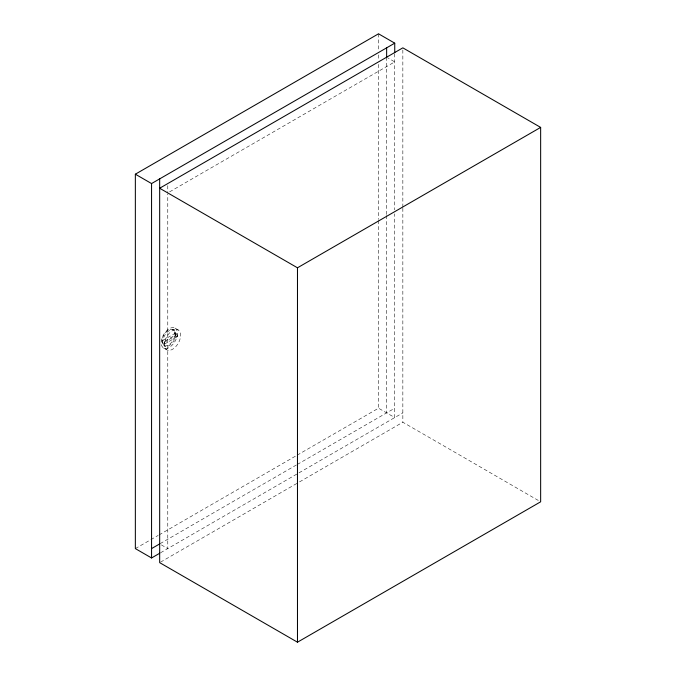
<?xml version="1.0" encoding="UTF-8"?>
<svg xmlns="http://www.w3.org/2000/svg" width="676" height="676" viewBox="0 0 676 676"><rect width="100%" height="100%" fill="white"/><g stroke="black" fill="none" stroke-linecap="round" stroke-linejoin="round"><path stroke-width="0.51" stroke-dasharray="3.38 2.54" d="M174.856 335.279L174.594 331.57A9.168 5.298 -60 0 0 167.978 330.42A9.168 5.298 -60 0 0 162.105 339.901L162.367 343.619A9.168 5.298 -60 0 0 168.983 344.768A9.168 5.298 -60 0 0 174.856 335.279L177.289 336.682C179.63 333.395 170.732 330.758 177.289 334.24M169.6 191.866L394.742 61.879L387.534 57.722M177.289 336.682L164.589 344.016L162.164 342.614L162.105 339.901L164.538 341.304L177.23 333.978M135.352 548.599L149.979 540.158M150.892 539.625L158.209 535.409M159.122 534.877L296.249 455.708M297.161 455.176L378.526 408.203L394.742 417.565L394.742 213.861M296.392 464.978L159.671 543.918L167.775 548.599L167.775 193.978M297.305 464.454L394.742 408.203M160.567 552.757L402.845 412.884M160.584 562.111L298.631 482.41M299.544 481.887L402.845 422.238L538.823 500.747M175.025 328.13A11.467 6.616 -60 0 1 171.391 345.892A11.467 6.616 -60 0 1 161.463 340.155A11.467 6.616 -60 0 1 175.025 328.13L178.27 330.006A11.467 6.616 -60 0 1 174.636 347.76A11.467 6.616 -60 0 1 164.707 342.031A11.467 6.616 -60 0 1 178.27 330.006M172.701 329.465L173.512 329.939M162.105 342.343L164.589 344.016M164.268 345.715L165.079 346.18M163.558 347.988L166.803 349.855M402.845 49.948L402.845 207.152M402.845 208.208L402.845 422.238M394.742 53.708L394.742 209.856M386.638 57.198L386.638 214.461M386.638 215.517L386.638 412.884M378.526 33.8L378.526 50.675M378.526 54.891L378.526 60.164M378.526 64.389L378.526 219.421M378.526 220.477L378.526 408.203M167.775 185.638L167.775 192.922M164.538 341.304L164.538 343.746M175.76 333.741L175.667 335.752A9.168 5.298 -60 0 1 169.794 345.233A9.168 5.298 -60 0 1 163.178 344.084L162.975 343.078L175.667 335.752L175.667 333.31L175.76 333.741M175.616 333.04L162.916 340.366A9.168 5.298 -60 0 1 168.789 330.885A9.168 5.298 -60 0 1 175.405 332.034L175.616 333.04"/><path stroke-width="1.01" d="M159.79 553.213L151.559 557.962L135.352 548.599L135.352 174.197L378.526 33.8L394.742 43.163L394.742 52.652M135.352 174.197L151.559 183.559L394.742 43.163M540.648 127.401L402.845 47.844L159.671 188.241L297.474 267.797L540.648 127.401L540.648 501.803L297.474 642.2L159.671 562.643L159.671 178.878M151.559 548.599L159.671 543.918M386.638 47.844L386.638 57.198M297.474 267.797L297.474 642.2M151.559 183.559L151.559 557.962"/></g></svg>
